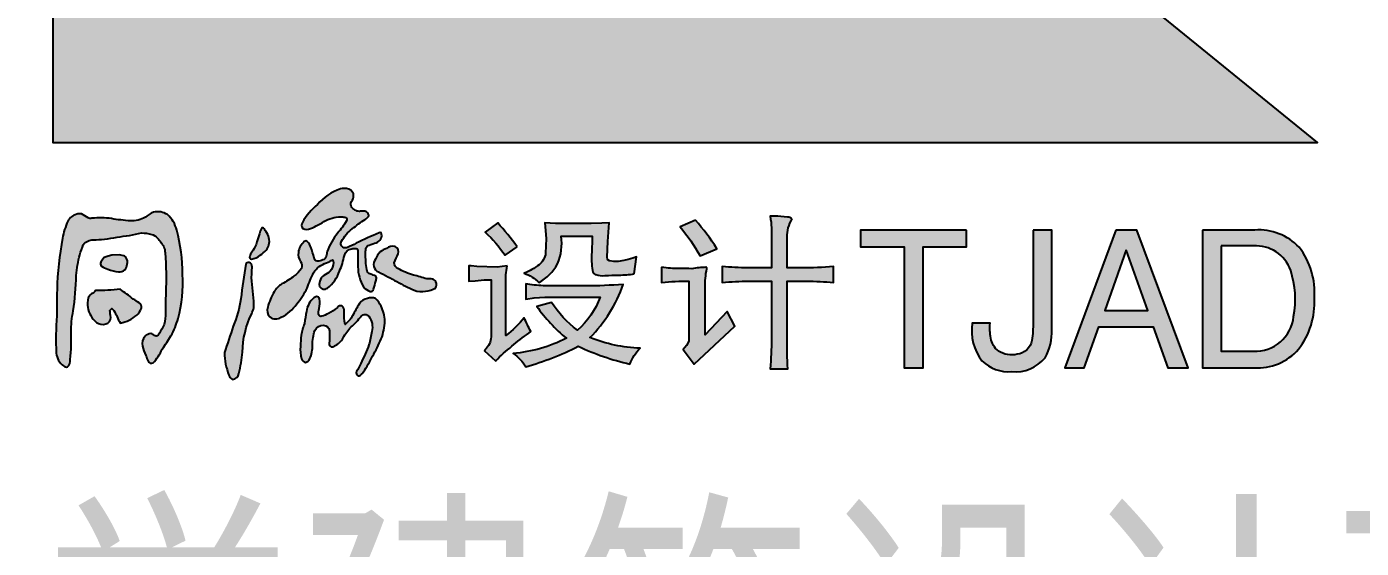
# Model space of a CAD drawing. Extents: x 239268 to 489116, y -316056 to -246175.
# Drawn here: x 301714 to 303109, y -293945 to -293399 of the extents above; entities that cross this region are included whole.
import ezdxf
from ezdxf.enums import TextEntityAlignment as Align

# ---------------------------------------------------------------- set-up
doc = ezdxf.new("R2010")
doc.units = 0
doc.header["$LTSCALE"] = 1000
doc.header["$MEASUREMENT"] = 0
doc.layers.get('0').update_dxf_attribs({"linetype": 'CONTINUOUS'})
doc.layers.add('图框', color=85, linetype='CONTINUOUS')
doc.styles.add('TKZ1_tjhts.shx', font='tjromant.shx', dxfattribs={"bigfont": 'tjhts.shx'})

# ---------------------------------------------------------------- blocks, each defined once
blk = doc.blocks.new('TJAD_TK_LOGO')
at = {"layer": '图框'}
blk.add_hatch(color=256, dxfattribs=at).paths.add_polyline_path([(0.3088, 0.2387, -0.055111), (0.2978, 0.218, -0.399817), (0.2889, 0.2131, -0.15154), (0.2813, 0.2164, -0.301448), (0.2805, 0.2256, 0.010306), (0.2893, 0.248, -0.01851), (0.2158, 0.3296, -0.103184), (0.1567, 0.4231, -0.120959), (0.1559, 0.5005, 0.063512), (0.1683, 0.6375, 0.024265), (0.1633, 0.7157, -0.039016), (0.1589, 0.7586, -0.148803), (0.1672, 0.7952, -0.063522), (0.1899, 0.8185, -0.021561), (0.1991, 0.8269), (0, 0.9887), (0, 0.0136), (1.2, 0.0136), (0.9015, 0.2562, -0.02734), (0.8698, 0.2318, -0.056811), (0.8015, 0.1955, -0.043653), (0.7428, 0.1781, 0.070224), (0.7398, 0.1676, -0.155586), (0.7336, 0.1464, -0.268078), (0.7145, 0.1445, 0.046034), (0.7138, 0.1514, -0.10837), (0.7157, 0.158, 0.067272), (0.7193, 0.1723, 0.007869), (0.606, 0.1714, -0.018474), (0.519, 0.1742, 0.089356), (0.5135, 0.1595, -0.084297), (0.509, 0.1441, -0.378712), (0.4979, 0.1366, -0.129516), (0.4872, 0.1418, 0.010082), (0.4893, 0.1483, -0.06366), (0.4927, 0.1585, -0.047427), (0.496, 0.17, 0.412458), (0.4928, 0.175, 0.04646), (0.4591, 0.1791, -0.083304), (0.3984, 0.1918, -0.056916)])
h = blk.add_hatch(color=256, dxfattribs=at)
h.paths.add_polyline_path([(0.1087, -0.0549, 0.215782), (0.0955, -0.0527, 0.067417), (0.0878, -0.0572, -0.168397), (0.0723, -0.0608, -0.018722), (0.0557, -0.0587, 0.069135), (0.0371, -0.0584, -0.211583), (0.0322, -0.0571, 0.012327), (0.0271, -0.0542, 0.18165), (0.0227, -0.0546, 0.234564), (0.0145, -0.0607, 0.06939), (0.0092, -0.0773, 0.040114), (0.004, -0.1264, 0.00862), (0.0038, -0.1509, 0.034302), (0.0033, -0.1865, 0.240525), (0.0113, -0.1992, 0.151405), (0.014, -0.1995, 0.254247), (0.0165, -0.1924, 0.038225), (0.0174, -0.1663, -0.061608), (0.0194, -0.1463, 0.026815), (0.0223, -0.1127, -0.054652), (0.0257, -0.0929, -0.028262), (0.0289, -0.0835, -0.253686), (0.0385, -0.0789, 0.007206), (0.0489, -0.0782, -0.006599), (0.0729, -0.0746, 0.009999), (0.0841, -0.0723, -0.062381), (0.0934, -0.0735, -0.15567), (0.0993, -0.0771, -0.051163), (0.1052, -0.0853, -0.102101), (0.1065, -0.0911, -0.03095), (0.1072, -0.1291, 0.010088), (0.1069, -0.1503, -0.131285), (0.1038, -0.1627, -0.019629), (0.1006, -0.1683, -0.485137), (0.0962, -0.1696, 0.001583), (0.093, -0.1677, 0.165296), (0.0875, -0.1704, 0.24859), (0.0847, -0.1785, 0.066176), (0.0882, -0.1886, 0.038595), (0.0909, -0.1945, 0.378365), (0.0951, -0.1957, 0.077759), (0.1038, -0.1826, 0.016012), (0.1121, -0.17, 0.054651), (0.1183, -0.1552, 0.087206), (0.1231, -0.1116, 0.064902), (0.1173, -0.0684, 0.144064)])
h.paths.add_polyline_path([(0.0629, -0.0931), (0.0559, -0.0934), (0.0526, -0.0942), (0.0487, -0.0957), (0.0473, -0.0971), (0.0457, -0.0999, 0.333571), (0.0462, -0.1038, 0.045952), (0.0523, -0.1067, 0.064784), (0.0622, -0.1092, 0.210865), (0.0684, -0.1072, 0.127927), (0.0706, -0.102, 0.211886), (0.0696, -0.0958, 0.12013), (0.0674, -0.0941)], flags=17)
h.paths.add_polyline_path([(0.058, -0.146, -0.039434), (0.0609, -0.152, 0.054133), (0.0642, -0.1578, 0.123184), (0.0796, -0.1504, 0.140353), (0.0842, -0.1429, 0.284617), (0.0828, -0.1391, -0.012464), (0.0763, -0.135, 0.016141), (0.0639, -0.1258, -0.029736), (0.0406, -0.1269, -0.149024), (0.0367, -0.13, 0.190304), (0.0335, -0.134, 0.089845), (0.0332, -0.143, 0.171078), (0.0413, -0.1572, 0.249801), (0.0503, -0.1586, 0.378768), (0.055, -0.1529, 0.031236), (0.054, -0.1458), (0.0561, -0.1439)], flags=17)
h.paths.add_polyline_path([(0.1936, -0.0808, -0.130766), (0.1929, -0.0832, -0.049), (0.1889, -0.0904, 0.175351), (0.1867, -0.0955, 0.389375), (0.1886, -0.0971, 0.146359), (0.1966, -0.0935, 0.079034), (0.2024, -0.0886, 0.101244), (0.205, -0.0836, 0.132531), (0.2051, -0.0769, 0.067751), (0.2031, -0.0722, 0.050259), (0.1996, -0.0676, 0.454265), (0.198, -0.0678, 0.06765), (0.196, -0.0731, 0.007561)])
h.paths.add_polyline_path([(0.189, -0.104, 0.313541), (0.1862, -0.1002, 0.335576), (0.1832, -0.1018, 0.015792), (0.1784, -0.1349, -0.057755), (0.1712, -0.1608, 0.000363), (0.1628, -0.1859, 0.094511), (0.1671, -0.2072, 0.230423), (0.1705, -0.2113, 0.369117), (0.1764, -0.2058, 0.039319), (0.18, -0.1854, -0.109188), (0.1887, -0.1489, 0.00425), (0.1908, -0.1434, 0.032369), (0.1887, -0.118, -0.025515)])
h.paths.add_polyline_path([(0.251, -0.0452, 0.093827), (0.2363, -0.0633, 0.302072), (0.2373, -0.0679, 0.296548), (0.2444, -0.0681, 0.04254), (0.259, -0.0604, -0.129019), (0.2753, -0.0571, -0.117204), (0.2785, -0.0581, -0.328405), (0.2786, -0.0608, -0.051459), (0.2703, -0.0723, 0.085646), (0.2604, -0.09, 0.031903), (0.2597, -0.0932, -0.315533), (0.2562, -0.0979, -0.134544), (0.2509, -0.099, -0.408117), (0.2479, -0.0961, 0.035639), (0.2445, -0.0851, 0.084333), (0.2416, -0.0806, 0.358627), (0.239, -0.0802, 0.227473), (0.2329, -0.092, 0.148882), (0.235, -0.0994, -0.254787), (0.2358, -0.1059, -0.110418), (0.229, -0.1131, -0.032156), (0.2173, -0.1207, 0.122106), (0.2102, -0.1279, 0.074479), (0.2035, -0.1443, 0.233421), (0.2058, -0.152, 0.316166), (0.2167, -0.1523, 0.122903), (0.2315, -0.1397, 0.056501), (0.2413, -0.1246, -0.025506), (0.2474, -0.11, -0.174643), (0.2597, -0.1006, 0.004602), (0.2657, -0.0979, -0.251477), (0.2643, -0.107, -0.130218), (0.2586, -0.1116, 0.16089), (0.2539, -0.1165, 0.172735), (0.253, -0.123, 0.448793), (0.2607, -0.1246, 0.141971), (0.272, -0.1086, 0.057248), (0.2765, -0.0945, -0.334885), (0.2836, -0.0873, -0.076773), (0.2877, -0.0871, -0.545841), (0.2894, -0.0894, -0.008092), (0.2895, -0.1045, 0.139136), (0.2949, -0.1235, 0.144746), (0.301, -0.1277, 0.355116), (0.3041, -0.1263, 0.046986), (0.3064, -0.118, 0.052614), (0.3072, -0.1148, 0.237681), (0.3057, -0.1128, 0.025436), (0.3015, -0.1114, -0.354836), (0.298, -0.1075, -0.049448), (0.2968, -0.0935, -0.035628), (0.2969, -0.0883, -0.387964), (0.3001, -0.084, -0.009611), (0.3071, -0.0814, 0.187317), (0.3113, -0.0778, 0.232403), (0.3115, -0.0721, 0.143525), (0.3105, -0.0719, 0.022411), (0.2879, -0.0821, -0.00319), (0.2795, -0.086, -0.206179), (0.276, -0.0863, -0.165764), (0.2735, -0.0838, -0.217969), (0.274, -0.0802, -0.110096), (0.2841, -0.0684, -0.031862), (0.2964, -0.0594, 0.078929), (0.2994, -0.0567, 0.264707), (0.2996, -0.0548, 0.034215), (0.298, -0.0525, 0.174735), (0.2957, -0.0516, 0.001752), (0.2917, -0.0518, -0.177458), (0.2867, -0.0505, -0.140307), (0.2831, -0.0469, -0.275752), (0.2842, -0.0412, 0.167681), (0.2852, -0.035, 0.301407), (0.2787, -0.0302, 0.08311), (0.273, -0.0304, 0.130737)])
h.paths.add_polyline_path([(0.3265, -0.1185, 0.027579), (0.3434, -0.1267, 0.154526), (0.3537, -0.1275, 0.082415), (0.3631, -0.1246, 0.312986), (0.3634, -0.1187, 0.221824), (0.3602, -0.1161, 0.031656), (0.355, -0.1158, -0.00721), (0.3422, -0.1122, -0.071904), (0.3274, -0.106, -0.267193), (0.324, -0.1005, -0.023267), (0.3278, -0.0922, 0.395574), (0.3247, -0.0851, 0.188464), (0.3166, -0.0869, 0.051998), (0.3107, -0.0902, 0.108508), (0.3062, -0.0972, 0.200123), (0.3045, -0.1041, 0.191616), (0.3078, -0.1086, -0.01282)])
h.paths.add_polyline_path([(0.3061, -0.1345, 0.188222), (0.2987, -0.1344, 0.20573), (0.2909, -0.1393, 0.018376), (0.2852, -0.1492, -0.117409), (0.2773, -0.1592, -0.060927), (0.2765, -0.1465, 0.215117), (0.2745, -0.1419, 0.470033), (0.2699, -0.1433, -0.045545), (0.2616, -0.1486, -0.074224), (0.2553, -0.1514, -0.568137), (0.252, -0.1485, -0.07678), (0.2526, -0.1441, 0.100197), (0.2529, -0.1346, 0.387299), (0.2502, -0.1327, 0.118665), (0.2478, -0.1338, 0.185429), (0.2406, -0.1469, -0.018374), (0.2387, -0.1583, 0.026924), (0.2355, -0.1694, -0.013447), (0.2349, -0.18, 0.097057), (0.2361, -0.1921, 0.277047), (0.2398, -0.1951, 0.192921), (0.2429, -0.1932, 0.125735), (0.2464, -0.1796, -0.084178), (0.2486, -0.1648, -0.292454), (0.2566, -0.1598, -0.427415), (0.2627, -0.1662, -0.039723), (0.2621, -0.1773, 0.744354), (0.2674, -0.1794, 0.173973), (0.2753, -0.1721, -0.079593), (0.2831, -0.1615, 0.037997), (0.2923, -0.1518, -0.536451), (0.3002, -0.1519, -0.220641), (0.3027, -0.1657, -0.033334), (0.3, -0.1785, -0.02197), (0.2922, -0.1962, -0.036413), (0.288, -0.2042, 0.059035), (0.2879, -0.2046, 0.221247), (0.2894, -0.2077, 0.229092), (0.2907, -0.2079, 0.104052), (0.2938, -0.2056, 0.039622), (0.3034, -0.1893, 0.031663), (0.3116, -0.1728, 0.083922), (0.3151, -0.1559, 0.095464), (0.3114, -0.1418, 0.118136)])
h.paths.add_polyline_path([(0.4291, -0.0935), (0.4405, -0.0853, 0.028783), (0.4221, -0.0627), (0.4102, -0.0715, -0.06685)])
h.paths.add_polyline_path([(0.4215, -0.1047), (0.4022, -0.1042), (0.3969, -0.1036), (0.3948, -0.1036), (0.3948, -0.1181), (0.4007, -0.1176), (0.4092, -0.1169), (0.4158, -0.1168), (0.4158, -0.1709, -0.223037), (0.4102, -0.1829, -0.003297), (0.4095, -0.1842), (0.42, -0.1936, 0.201777), (0.4221, -0.1917, -0.033526), (0.4536, -0.1659, -0.02738), (0.4473, -0.1527, -0.067274), (0.4298, -0.1697, -0.004515), (0.43, -0.112, -0.051491), (0.4312, -0.1036)])
h.paths.add_polyline_path([(0.4681, -0.0776), (0.4676, -0.0915, -0.202539), (0.4614, -0.1024, -0.066868), (0.4473, -0.1105, -0.101276), (0.4613, -0.1193, 0.145344), (0.4788, -0.1017, 0.140249), (0.4824, -0.0753, -0.003162), (0.5118, -0.0753, -0.016144), (0.5113, -0.0906, 0.052901), (0.5122, -0.1087, 0.214665), (0.5146, -0.1118, 0.093296), (0.5153, -0.1118, 0.137117), (0.5238, -0.1126, 0.000424), (0.5373, -0.1123, 0.022294), (0.5517, -0.1112), (0.5538, -0.0948), (0.5502, -0.0961), (0.5458, -0.0974), (0.5419, -0.0985), (0.5363, -0.0994), (0.5323, -0.0995), (0.5266, -0.0985), (0.5261, -0.0963), (0.5266, -0.0805), (0.5279, -0.0627), (0.5208, -0.0631), (0.5109, -0.0633), (0.4981, -0.0633), (0.4859, -0.0633), (0.4771, -0.0632), (0.4669, -0.0627)])
h.paths.add_polyline_path([(0.5056, -0.1225, -0.002263), (0.4652, -0.1224, -0.028919), (0.4487, -0.1207), (0.4487, -0.1351), (0.4568, -0.134), (0.467, -0.1332, -0.001197), (0.5012, -0.1332, 0.000411), (0.5195, -0.1332, -0.117897), (0.4977, -0.1647, -0.081518), (0.4732, -0.1382), (0.4592, -0.142, 0.067412), (0.4873, -0.1722, -0.099344), (0.4368, -0.1867, -0.117302), (0.4487, -0.1993, 0.051291), (0.4985, -0.1798, 0.052048), (0.5475, -0.1968, -0.102524), (0.5573, -0.1817, -0.086164), (0.5097, -0.1716, 0.112398), (0.5412, -0.1212, -0.018709)])
h.paths.add_polyline_path([(0.6036, -0.1181), (0.6036, -0.1747, -0.094232), (0.598, -0.1829), (0.6085, -0.1968), (0.647, -0.1609), (0.64, -0.147), (0.619, -0.1691), (0.619, -0.1241, -0.058001), (0.6207, -0.1057, 0.319569), (0.6199, -0.1049, 0.045142), (0.6064, -0.1062, 0.020451), (0.5944, -0.1061, -0.034776), (0.5777, -0.1049), (0.5777, -0.1193, -0.030546)])
h.paths.add_polyline_path([(0.6099, -0.0601), (0.5952, -0.0664, -0.049542), (0.6141, -0.0941), (0.6302, -0.0872, 0.030356)])
h.paths.add_polyline_path([(0.6595, -0.1054, -0.019379), (0.6351, -0.1042), (0.6351, -0.1193, -0.02608), (0.6603, -0.1181), (0.682, -0.1181), (0.682, -0.1729, -0.021278), (0.6806, -0.2012), (0.6974, -0.2012, -0.017067), (0.6967, -0.1716), (0.6967, -0.1181), (0.7148, -0.1181, -0.024313), (0.7409, -0.1193), (0.7409, -0.1042, -0.018656), (0.7103, -0.1055), (0.6967, -0.1055), (0.6967, -0.0765, -0.143011), (0.7016, -0.0589, 0.162811), (0.697, -0.0572, 0.035376), (0.6847, -0.0564, 0.004148), (0.6806, -0.0564, -0.046173), (0.6819, -0.0675, -0.00345), (0.682, -0.1055, -0.001359)])
h.paths.add_polyline_path([(0.7665, -0.0695), (0.7665, -0.0854), (0.8078, -0.0854), (0.8078, -0.2004), (0.8257, -0.2004), (0.8257, -0.0854), (0.867, -0.0854), (0.867, -0.0695)])
h.paths.add_polyline_path([(0.9301, -0.1569, -0.040499), (0.9291, -0.1744, -0.3078), (0.915, -0.1875, -0.189438), (0.8973, -0.1845, -0.186489), (0.89, -0.1721, -0.07743), (0.8894, -0.158), (0.8723, -0.158, 0.198241), (0.8816, -0.1938, 0.214326), (0.9098, -0.2039, 0.249549), (0.9415, -0.1907, 0.135294), (0.948, -0.1641), (0.948, -0.0695), (0.9301, -0.0695)])
h.paths.add_polyline_path([(1.0285, -0.0695), (1.0088, -0.0695), (0.9602, -0.2004), (0.9786, -0.2004), (0.9926, -0.1613), (1.0441, -0.1613), (1.0579, -0.2004), (1.0772, -0.2004)])
h.paths.add_polyline_path([(1.0186, -0.0882), (1.0389, -0.146), (0.9981, -0.146)], flags=16)
h.paths.add_polyline_path([(1.0908, -0.0695), (1.0908, -0.2004), (1.1399, -0.2004, 0.229129), (1.182, -0.1827, 0.179316), (1.1971, -0.1343, 0.181564), (1.1826, -0.0858, 0.220204), (1.1406, -0.0695)])
h.paths.add_polyline_path([(1.1086, -0.0846), (1.1391, -0.0846, -0.337188), (1.1746, -0.1078, -0.124189), (1.1773, -0.1517, -0.40123), (1.1391, -0.1844), (1.1086, -0.1844)], flags=16)
for points in [[(0, 0.9887), (0, 0.0136), (1.2, 0.0136)], [(0.867, -0.0695), (0.7665, -0.0695), (0.7665, -0.0854), (0.8078, -0.0854), (0.8078, -0.2004), (0.8257, -0.2004), (0.8257, -0.0854), (0.867, -0.0854)], [(1.0088, -0.0695), (0.9602, -0.2004), (0.9786, -0.2004), (0.9926, -0.1613), (1.0441, -0.1613), (1.0579, -0.2004), (1.0772, -0.2004), (1.0285, -0.0695)], [(1.0186, -0.0882), (0.9981, -0.146), (1.0389, -0.146)]]:
    blk.add_lwpolyline(points, close=True, dxfattribs=at)
for points in [[(0.273, -0.0304, 0.130737), (0.251, -0.0452, 0.088699), (0.2369, -0.0622, 0.387064), (0.2373, -0.0679, 0.296548), (0.2444, -0.0681, 0.04254), (0.259, -0.0604, -0.129019), (0.2753, -0.0571, -0.117204), (0.2785, -0.0581, -0.328405), (0.2786, -0.0608, -0.051459), (0.2703, -0.0723, 0.085646), (0.2604, -0.09, 0.042347), (0.2595, -0.0943, -0.257362), (0.2562, -0.0979, -0.134544), (0.2509, -0.099, -0.408117), (0.2479, -0.0961, 0.033303), (0.2447, -0.0858, 0.096312), (0.2416, -0.0806, 0.428215), (0.2386, -0.0805, 0.197066), (0.233, -0.0907, 0.173607), (0.235, -0.0994, -0.254787), (0.2358, -0.1059, -0.110418), (0.229, -0.1131, -0.032156), (0.2173, -0.1207, 0.123756), (0.2101, -0.1281, 0.067355), (0.2039, -0.1428, 0.278531), (0.2058, -0.152, 0.316166), (0.2167, -0.1523, 0.122903), (0.2315, -0.1397, 0.056501), (0.2413, -0.1246, -0.025506), (0.2474, -0.11, -0.174643), (0.2597, -0.1006, 0.004602), (0.2657, -0.0979, -0.251477), (0.2643, -0.107, -0.130218), (0.2586, -0.1116, 0.16089), (0.2539, -0.1165, 0.172735), (0.253, -0.123, 0.448793), (0.2607, -0.1246, 0.141971), (0.272, -0.1086, 0.060529), (0.2766, -0.0936, -0.306995), (0.2836, -0.0873, -0.076773), (0.2877, -0.0871, -0.332365), (0.2894, -0.0882, -0.00874), (0.2895, -0.1045, 0.139136), (0.2949, -0.1235, 0.144746), (0.301, -0.1277, 0.411443), (0.3043, -0.1258, 0.044065), (0.3064, -0.118, 0.052614), (0.3072, -0.1148, 0.288852), (0.3052, -0.1126, 0.027434), (0.3007, -0.1112, -0.22073), (0.2982, -0.1087, -0.053716), (0.2968, -0.0935, -0.048058), (0.2971, -0.0866, -0.264203), (0.3001, -0.084, -0.009366), (0.3069, -0.0815, 0.189138), (0.3112, -0.0779, 0.23794), (0.3115, -0.0721, 0.298753), (0.3095, -0.0723, 0.021447), (0.2879, -0.0821, -0.00319), (0.2795, -0.086, -0.206179), (0.276, -0.0863, -0.165764), (0.2735, -0.0838, -0.217969), (0.274, -0.0802, -0.110096), (0.2841, -0.0684, -0.031862), (0.2964, -0.0594, 0.078929), (0.2994, -0.0567, 0.347861), (0.2993, -0.0542, 0.026782), (0.298, -0.0525, 0.206765), (0.2952, -0.0516, 0.001894), (0.291, -0.0518, -0.151169), (0.2867, -0.0505, -0.140307), (0.2831, -0.0469, -0.275752), (0.2842, -0.0412, 0.167681), (0.2852, -0.035, 0.301407), (0.2787, -0.0302, 0.08311)], [(0.0841, -0.0723, -0.064608), (0.0938, -0.0736, -0.148081), (0.0993, -0.0771, -0.051163), (0.1052, -0.0853, -0.102101), (0.1065, -0.0911, -0.03095), (0.1072, -0.1291, 0.010316), (0.1069, -0.1508, -0.114991), (0.1044, -0.1617, -0.026322), (0.0999, -0.1693, -0.36855), (0.0962, -0.1696, 0.001583), (0.093, -0.1677, 0.165296), (0.0875, -0.1704, 0.284311), (0.085, -0.1796, 0.058684), (0.0882, -0.1886, 0.035482), (0.0906, -0.194, 0.42388), (0.0951, -0.1957, 0.077759), (0.1038, -0.1826, 0.016012), (0.1121, -0.17, 0.060529), (0.1188, -0.1536, 0.083781), (0.1231, -0.1116, 0.063229), (0.1176, -0.0695, 0.154163), (0.1087, -0.0549, 0.215782), (0.0955, -0.0527, 0.067417), (0.0878, -0.0572, -0.15511), (0.0736, -0.0609, -0.020128), (0.0557, -0.0587, 0.069135), (0.0371, -0.0584, -0.152007), (0.0334, -0.0579, 0.015393), (0.0271, -0.0542, 0.18165), (0.0227, -0.0546, 0.24442), (0.0143, -0.0611, 0.067673), (0.0092, -0.0773, 0.040114), (0.004, -0.1264, 0.00862), (0.0038, -0.1509, 0.034302), (0.0033, -0.1865, 0.219688), (0.0102, -0.1985, 0.224662), (0.014, -0.1995, 0.254247), (0.0165, -0.1924, 0.038225), (0.0174, -0.1663, -0.061608), (0.0194, -0.1463, 0.026815), (0.0223, -0.1127, -0.054652), (0.0257, -0.0929, -0.028262), (0.0289, -0.0835, -0.253686), (0.0385, -0.0789, 0.007206), (0.0489, -0.0782, -0.006599), (0.0729, -0.0746, 0.009999)], [(0.5517, -0.1112), (0.5538, -0.0948), (0.5502, -0.0961), (0.5458, -0.0974), (0.5419, -0.0985), (0.5363, -0.0994), (0.5323, -0.0995), (0.5283, -0.0988), (0.5265, -0.0979), (0.5263, -0.0971), (0.5261, -0.0954), (0.5266, -0.0805), (0.5279, -0.0627), (0.5208, -0.0631), (0.5109, -0.0633), (0.4981, -0.0633), (0.4859, -0.0633), (0.4771, -0.0632), (0.4669, -0.0627), (0.4681, -0.0776), (0.4676, -0.0915, -0.202539), (0.4614, -0.1024, -0.066868), (0.4473, -0.1105, -0.101276), (0.4613, -0.1193, 0.145344), (0.4788, -0.1017, 0.140249), (0.4824, -0.0753, -0.003162), (0.5118, -0.0753), (0.5118, -0.0753, -0.016144), (0.5113, -0.0906, 0.050777), (0.5121, -0.108, 0.255064), (0.5146, -0.1118, 0.093296), (0.5153, -0.1118, 0.137117), (0.5238, -0.1126, 0.000424), (0.5373, -0.1123, 0.022294)], [(0.9301, -0.0695), (0.9301, -0.1569, -0.040499), (0.9291, -0.1744, -0.3078), (0.915, -0.1875, -0.189438), (0.8973, -0.1845, -0.186489), (0.89, -0.1721, -0.07743), (0.8894, -0.158), (0.8723, -0.158, 0.198241), (0.8816, -0.1938, 0.214326), (0.9098, -0.2039, 0.249549), (0.9415, -0.1907, 0.135294), (0.948, -0.1641), (0.948, -0.0695)], [(1.0908, -0.0695), (1.0908, -0.2004), (1.1399, -0.2004, 0.229129), (1.182, -0.1827, 0.179316), (1.1971, -0.1343, 0.181564), (1.1826, -0.0858, 0.220204), (1.1406, -0.0695)], [(1.1086, -0.0846), (1.1086, -0.1844), (1.1391, -0.1844, 0.40123), (1.1773, -0.1517, 0.124189), (1.1746, -0.1078, 0.337188), (1.1391, -0.0846)], [(0.5777, -0.1049), (0.5777, -0.1193, -0.030546), (0.6036, -0.1181), (0.6036, -0.1747, -0.094232), (0.598, -0.1829), (0.6085, -0.1968), (0.647, -0.1609), (0.64, -0.147), (0.619, -0.1691), (0.619, -0.1241, -0.055814), (0.6205, -0.1063, 0.652499), (0.6196, -0.1049, 0.044194), (0.6064, -0.1062, 0.020451), (0.5944, -0.1061, -0.034776)]]:
    blk.add_lwpolyline(points, format="xyb", close=True, dxfattribs=at)
for points in [[(0.4405, -0.0853, 0.028783), (0.4221, -0.0627), (0.4102, -0.0715, -0.06685), (0.4291, -0.0935), (0.4405, -0.0853)], [(0.6099, -0.0601), (0.5952, -0.0664, -0.049542), (0.6141, -0.0941), (0.6302, -0.0872, 0.030356), (0.6099, -0.0601, -0.367543)], [(0.7016, -0.0589, 0.162811), (0.697, -0.0572, 0.035376), (0.6847, -0.0564, 0.004148), (0.6806, -0.0564, -0.046173), (0.6819, -0.0675, -0.00345), (0.682, -0.1055, -0.001359), (0.6595, -0.1054, -0.019379), (0.6351, -0.1042), (0.6351, -0.1193, -0.02608), (0.6603, -0.1181), (0.682, -0.1181), (0.682, -0.1729, -0.021278), (0.6806, -0.2012), (0.6974, -0.2012, -0.017067), (0.6967, -0.1716), (0.6967, -0.1181), (0.7151, -0.1181, -0.024106), (0.7409, -0.1193), (0.7409, -0.1042, -0.018656), (0.7103, -0.1055), (0.6967, -0.1055), (0.6967, -0.0765, -0.143011), (0.7016, -0.0589, -0.556347)], [(0.1979, -0.068, 0.064778), (0.196, -0.0731, 0.007561), (0.1936, -0.0808, -0.130766), (0.1929, -0.0832, -0.049), (0.1889, -0.0904, 0.145283), (0.1868, -0.0946, 0.551757), (0.1886, -0.0971, 0.146359), (0.1966, -0.0935, 0.079034), (0.2024, -0.0886, 0.101244), (0.205, -0.0836, 0.132531), (0.2051, -0.0769, 0.09128), (0.2022, -0.0707, 0.033188), (0.1998, -0.0677, 0.58845), (0.1979, -0.068, 1.283189)], [(0.324, -0.1005, -0.023267), (0.3278, -0.0922, 0.395574), (0.3247, -0.0851, 0.188464), (0.3166, -0.0869, 0.051998), (0.3107, -0.0902, 0.108508), (0.3062, -0.0972, 0.200123), (0.3045, -0.1041, 0.239968), (0.3091, -0.1093, -0.011966), (0.3265, -0.1185, 0.026796), (0.3429, -0.1265, 0.16248), (0.3537, -0.1275, 0.082415), (0.3631, -0.1246, 0.312986), (0.3634, -0.1187, 0.221824), (0.3602, -0.1161, 0.031656), (0.355, -0.1158, -0.00721), (0.3422, -0.1122, -0.071904), (0.3274, -0.106, -0.267193), (0.324, -0.1005, -1.034673)], [(0.0674, -0.0941), (0.0629, -0.0931), (0.0559, -0.0934), (0.0526, -0.0942), (0.0487, -0.0957), (0.0473, -0.0971), (0.0457, -0.0999), (0.0457, -0.0999, 0.333571), (0.0462, -0.1038, 0.045952), (0.0523, -0.1067, 0.064784), (0.0622, -0.1092, 0.210865), (0.0684, -0.1072, 0.127927), (0.0706, -0.102, 0.211886), (0.0696, -0.0958, 0.12013), (0.0674, -0.0941, 0.205248)], [(0.1832, -0.1018, 0.015792), (0.1784, -0.1349, -0.057755), (0.1712, -0.1608, 0.000363), (0.1628, -0.1859, 0.094511), (0.1671, -0.2072, 0.230423), (0.1705, -0.2113, 0.369117), (0.1764, -0.2058, 0.039319), (0.18, -0.1854, -0.109188), (0.1887, -0.1489, 0.00425), (0.1908, -0.1434, 0.032369), (0.1887, -0.118, -0.024093), (0.189, -0.1048, 0.365167), (0.1862, -0.1002, 0.335576), (0.1832, -0.1018, -4.82272)], [(0.4312, -0.1036), (0.4215, -0.1047), (0.4022, -0.1042), (0.3969, -0.1036), (0.3948, -0.1036), (0.3948, -0.1036), (0.3948, -0.1181), (0.4007, -0.1176), (0.4092, -0.1169), (0.4158, -0.1168), (0.4158, -0.171, -0.221898), (0.4102, -0.1829, -0.003297), (0.4095, -0.1842), (0.42, -0.1936, 0.201777), (0.4221, -0.1917, -0.033526), (0.4536, -0.1659, -0.02738), (0.4473, -0.1527, -0.067274), (0.4298, -0.1697, -0.004515), (0.43, -0.112, -0.051491), (0.4312, -0.1036, 1.276431)], [(0.0406, -0.1269), (0.0406, -0.1269, -0.149024), (0.0367, -0.13, 0.190304), (0.0335, -0.134, 0.089845), (0.0332, -0.143, 0.171078), (0.0413, -0.1572, 0.249801), (0.0503, -0.1586, 0.403637), (0.0549, -0.1524, 0.029133), (0.054, -0.1458), (0.0561, -0.1439), (0.058, -0.146, -0.039434), (0.0609, -0.152, 0.054133), (0.0642, -0.1578, 0.123184), (0.0796, -0.1504, 0.129726), (0.084, -0.1436, 0.403849), (0.0819, -0.1386, -0.010847), (0.0763, -0.135, 0.016141), (0.0639, -0.1258, -0.029736), (0.0406, -0.1269, 49.864195)], [(0.4487, -0.1206), (0.4487, -0.1351), (0.4568, -0.134), (0.467, -0.1332, -0.001197), (0.5012, -0.1332, 0.000411), (0.5195, -0.1332, -0.117897), (0.4977, -0.1647, -0.081518), (0.4732, -0.1382), (0.4592, -0.142, 0.067412), (0.4873, -0.1722, -0.099344), (0.4368, -0.1867, -0.117302), (0.4487, -0.1993, 0.051291), (0.4985, -0.1798, 0.052048), (0.5475, -0.1968, -0.102524), (0.5573, -0.1817, -0.086164), (0.5097, -0.1716, 0.112398), (0.5412, -0.1212, -0.018709), (0.5056, -0.1225, -0.002263), (0.4652, -0.1224, -0.029288), (0.4485, -0.1206, -12.247816)], [(0.2478, -0.1338, 0.185682), (0.2406, -0.1469, -0.018341), (0.2387, -0.1583, 0.026924), (0.2355, -0.1694, -0.013447), (0.2349, -0.18, 0.093363), (0.236, -0.1917, 0.304335), (0.2398, -0.1951, 0.291554), (0.2438, -0.1916, 0.117574), (0.2464, -0.1787, -0.079063), (0.2486, -0.1648, -0.300592), (0.2569, -0.1598, -0.368552), (0.2626, -0.1652, -0.043209), (0.2621, -0.1773, 0.744354), (0.2674, -0.1794, 0.177438), (0.2754, -0.1719, -0.078291), (0.2831, -0.1615, 0.039946), (0.2927, -0.1512, -0.451499), (0.2998, -0.1514, -0.230308), (0.3027, -0.1657, -0.033334), (0.3, -0.1785, -0.02197), (0.2922, -0.1962, -0.034481), (0.2883, -0.2038, 0.327695), (0.2882, -0.2061, 0.128468), (0.2894, -0.2077, 0.229092), (0.2907, -0.2079, 0.151567), (0.2948, -0.2041, 0.035943), (0.3034, -0.1893, 0.031663), (0.3116, -0.1728, 0.083922), (0.3151, -0.1559, 0.095464), (0.3114, -0.1418, 0.118136), (0.3061, -0.1345, 0.188222), (0.2987, -0.1344, 0.20573), (0.2909, -0.1393, 0.021251), (0.2844, -0.1508, -0.101043), (0.2773, -0.1592, -0.060927), (0.2765, -0.1465, 0.215117), (0.2745, -0.1419, 0.470033), (0.2699, -0.1433, -0.045545), (0.2616, -0.1486, -0.074224), (0.2553, -0.1514, -0.417651), (0.2521, -0.1497, -0.097649), (0.2526, -0.1441, 0.097114), (0.253, -0.1349, 0.421439), (0.2502, -0.1327, 0.118665), (0.2478, -0.1338, 0.480434)]]:
    blk.add_lwpolyline(points, format="xyb", dxfattribs=at)
at = {"layer": '图框', "style": 'TKZ1_tjhts.shx'}
blk.add_text('同济大学建筑设计研究院', height=0.258835, dxfattribs=at).set_placement((0.6, -0.4754), align=Align.MIDDLE_CENTER)
blk = doc.blocks.new('TJAD_TK_A1')
at = {"color": 1, "xscale": 22.02171320475964, "yscale": 22.02171320475964, "zscale": 22.02171320475958}
blk.add_blockref('TJAD_TK_LOGO', (1278.166, 705.775), dxfattribs=at)

msp = doc.modelspace()

# ---------------------------------------------------------------- block references
at = {"layer": '图框', "xscale": 50, "yscale": 50, "zscale": 50}
msp.add_blockref('TJAD_TK_A1', (237833.4, -328824.2), dxfattribs=at)

doc.saveas('drawing.dxf')
